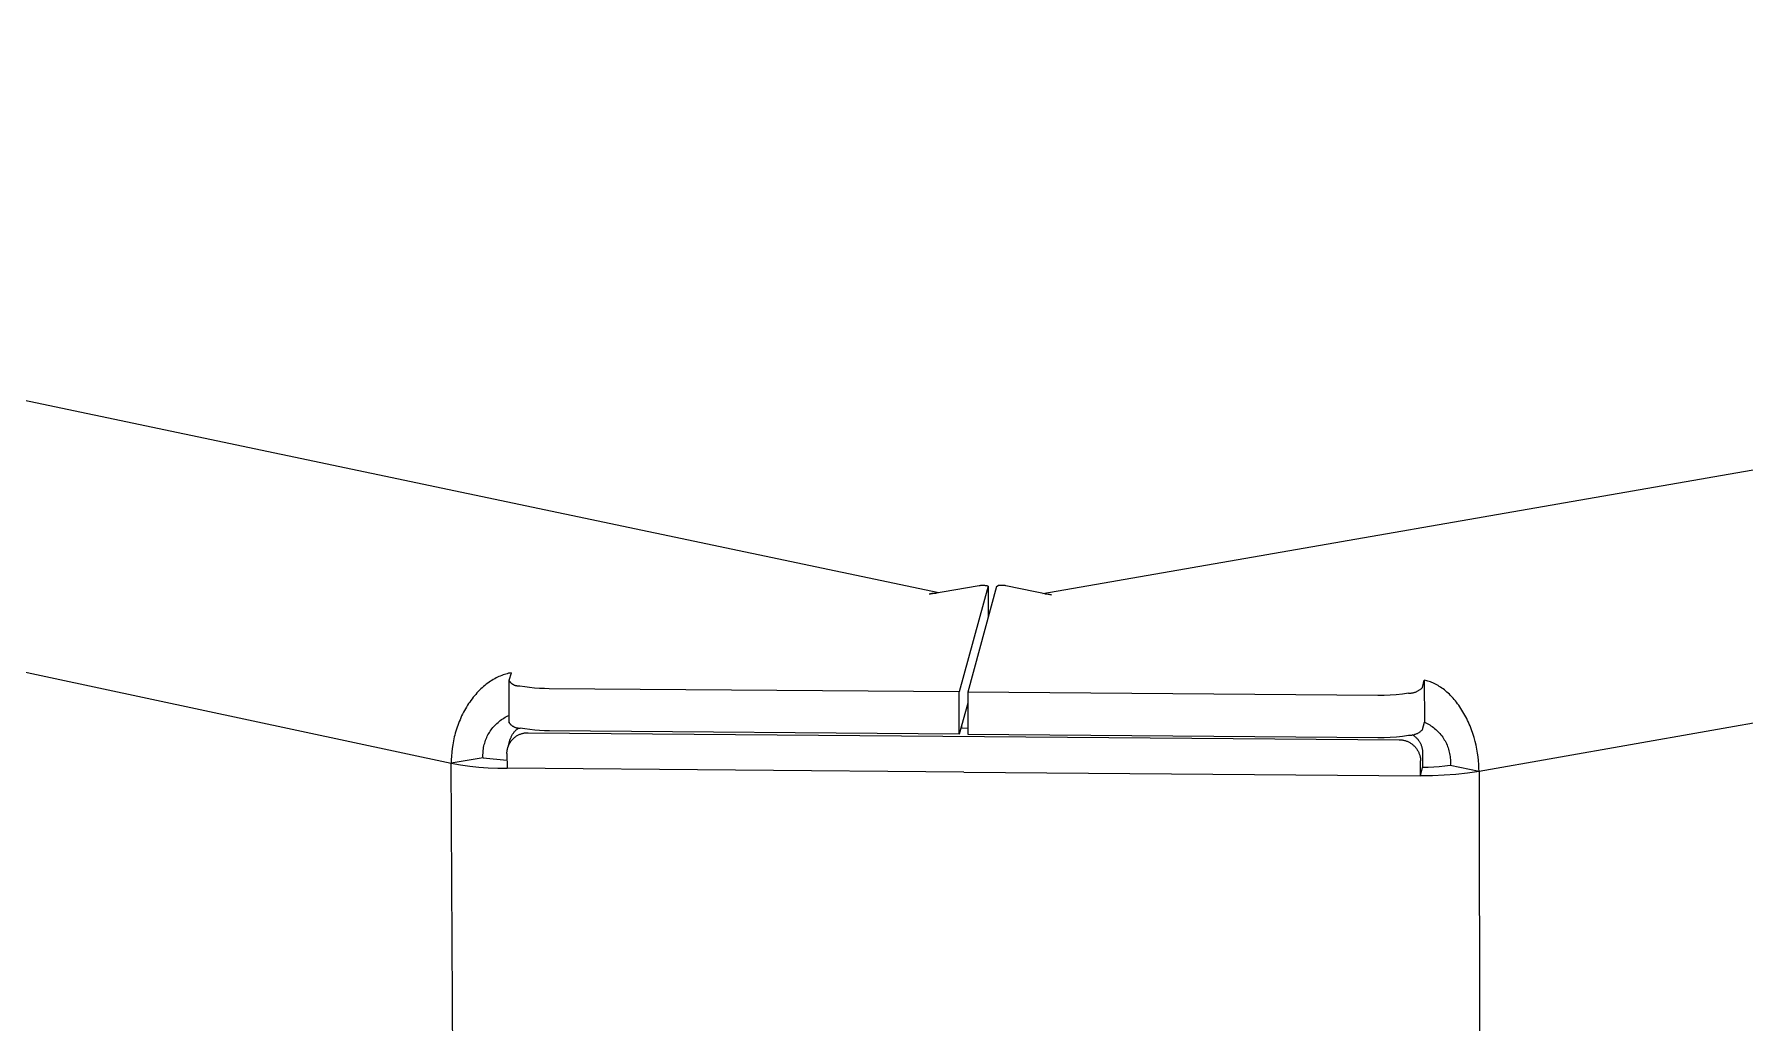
# Model space of a CAD drawing. Header units: millimetres. Extents: x -1421 to 3505, y -683 to 2759.
# Drawn here: x -42.3 to 26.6, y 760.5 to 800.3 of the extents above; entities that cross this region are included whole.
import ezdxf

# ---------------------------------------------------------------- set-up
doc = ezdxf.new("R2010")
doc.units = ezdxf.units.MM
doc.header["$MEASUREMENT"] = 0
doc.layers.add('Domyślny', color=7, linetype='Continuous', true_color=0x000000)
doc.layers.add('Utwórz2D linie widoczne', color=7, linetype='Continuous', true_color=0x000000)

msp = doc.modelspace()

# ---------------------------------------------------------------- linework, layer by layer
at = {"layer": 'Domyślny'}
for p, q in [((-21.634, 13.959), (-25.494, 770.962)), ((15.873, 770.627), (16.847, 13.273))]:
    msp.add_line(p, q, dxfattribs=at)
at = {"layer": 'Utwórz2D linie widoczne'}
for p, q in [((-112.77, 800.298), (-5.863, 777.833)), ((-1.679, 777.793), (117.472, 798.531)), ((-131.15, 793.558), (-25.494, 770.962)), ((133.792, 791.488), (15.873, 770.627)), ((-6.205, 777.773), (-4.24, 778.115)), ((-3.884, 778.083), (-5.048, 773.83)), ((-3.543, 778.081), (-4.705, 773.827)), ((-4.24, 778.115), (-4.21, 778.119)), ((-4.21, 778.119), (-4.18, 778.122)), ((-4.18, 778.122), (-4.15, 778.124)), ((-4.15, 778.124), (-4.119, 778.126)), ((-4.119, 778.126), (-4.089, 778.126)), ((-4.089, 778.126), (-4.059, 778.125)), ((-4.059, 778.125), (-4.029, 778.123)), ((-4.029, 778.123), (-3.998, 778.121)), ((-3.998, 778.121), (-3.968, 778.117)), ((-3.968, 778.117), (-3.938, 778.113)), ((-3.938, 778.113), (-3.884, 778.083)), ((-3.884, 778.083), (-3.88, 776.847)), ((-3.543, 778.081), (-3.473, 778.109)), ((-3.443, 778.113), (-3.473, 778.109)), ((-3.413, 778.116), (-3.443, 778.113)), ((-3.382, 778.118), (-3.413, 778.116)), ((-3.352, 778.119), (-3.382, 778.118)), ((-3.322, 778.12), (-3.352, 778.119)), ((-3.292, 778.119), (-3.322, 778.12)), ((-3.261, 778.117), (-3.292, 778.119)), ((-3.231, 778.115), (-3.261, 778.117)), ((-3.201, 778.111), (-3.231, 778.115)), ((-3.171, 778.106), (-3.201, 778.111)), ((-1.401, 777.735), (-3.171, 778.106)), ((-6.262, 777.785), (-6.206, 777.794)), ((-6.262, 777.785), (-6.205, 777.773)), ((-6.206, 777.794), (-6.15, 777.801)), ((-6.15, 777.801), (-6.093, 777.807)), ((-6.093, 777.807), (-6.037, 777.811)), ((-6.037, 777.811), (-5.98, 777.812)), ((-1.605, 777.778), (-1.56, 777.776)), ((-1.56, 777.776), (-1.515, 777.773)), ((-1.515, 777.773), (-1.471, 777.768)), ((-1.471, 777.768), (-1.426, 777.762)), ((-1.426, 777.762), (-1.382, 777.755)), ((-1.337, 777.746), (-1.401, 777.735)), ((-1.382, 777.755), (-1.337, 777.746)), ((-23.459, 774.495), (-23.515, 774.472)), ((-23.402, 774.516), (-23.459, 774.495)), ((-23.346, 774.535), (-23.402, 774.516)), ((-23.291, 774.552), (-23.346, 774.535)), ((-23.235, 774.567), (-23.291, 774.552)), ((-23.18, 774.581), (-23.235, 774.567)), ((-23.126, 774.593), (-23.18, 774.581)), ((-23.162, 774.307), (-23.072, 774.603)), ((-23.072, 774.603), (-23.126, 774.593)), ((-24.403, 773.847), (-24.455, 773.792)), ((-24.351, 773.9), (-24.403, 773.847)), ((-24.298, 773.951), (-24.351, 773.9)), ((-24.244, 774.001), (-24.298, 773.951)), ((-24.19, 774.049), (-24.244, 774.001)), ((-24.135, 774.095), (-24.19, 774.049)), ((-24.079, 774.139), (-24.135, 774.095)), ((-24.024, 774.181), (-24.079, 774.139)), ((-23.968, 774.221), (-24.024, 774.181)), ((-23.912, 774.259), (-23.968, 774.221)), ((-23.855, 774.296), (-23.912, 774.259)), ((-23.799, 774.33), (-23.855, 774.296)), ((-23.742, 774.362), (-23.799, 774.33)), ((-23.685, 774.393), (-23.742, 774.362)), ((-23.628, 774.421), (-23.685, 774.393)), ((-23.572, 774.448), (-23.628, 774.421)), ((-23.515, 774.472), (-23.572, 774.448)), ((-23.156, 772.594), (-23.164, 774.275)), ((-23.155, 774.294), (-23.162, 774.307)), ((-23.149, 774.281), (-23.155, 774.294)), ((-23.141, 774.269), (-23.149, 774.281)), ((-23.134, 774.257), (-23.141, 774.269)), ((-23.126, 774.245), (-23.134, 774.257)), ((-23.118, 774.234), (-23.126, 774.245)), ((-23.109, 774.222), (-23.118, 774.234)), ((-23.1, 774.211), (-23.109, 774.222)), ((-23.09, 774.201), (-23.1, 774.211)), ((-23.08, 774.19), (-23.09, 774.201)), ((-23.07, 774.18), (-23.08, 774.19)), ((-23.06, 774.171), (-23.07, 774.18)), ((-23.049, 774.162), (-23.06, 774.171)), ((-23.038, 774.153), (-23.049, 774.162)), ((-23.026, 774.144), (-23.038, 774.153)), ((-23.015, 774.136), (-23.026, 774.144)), ((-23.003, 774.129), (-23.015, 774.136)), ((-22.99, 774.121), (-23.003, 774.129)), ((-22.978, 774.114), (-22.99, 774.121)), ((-22.965, 774.108), (-22.978, 774.114)), ((-22.952, 774.102), (-22.965, 774.108)), ((-22.939, 774.096), (-22.952, 774.102)), ((-22.926, 774.091), (-22.939, 774.096)), ((-22.912, 774.087), (-22.926, 774.091)), ((-22.899, 774.083), (-22.912, 774.087)), ((-22.885, 774.079), (-22.899, 774.083)), ((-22.871, 774.076), (-22.885, 774.079)), ((-22.857, 774.073), (-22.871, 774.076)), ((-22.843, 774.07), (-22.857, 774.073)), ((-22.829, 774.069), (-22.843, 774.07)), ((-22.815, 774.067), (-22.829, 774.069)), ((-22.801, 774.066), (-22.815, 774.067)), ((-22.787, 774.066), (-22.801, 774.066)), ((-22.772, 774.066), (-22.787, 774.066)), ((-22.758, 774.067), (-22.772, 774.066)), ((-22.744, 774.068), (-22.758, 774.067)), ((-22.73, 774.069), (-22.744, 774.068)), ((-22.534, 774.036), (-22.73, 774.069)), ((-22.338, 774.009), (-22.534, 774.036)), ((-22.14, 773.988), (-22.338, 774.009)), ((-21.942, 773.974), (-22.14, 773.988)), ((-21.744, 773.965), (-21.942, 773.974)), ((-21.546, 773.963), (-21.744, 773.965)), ((-5.048, 773.83), (-21.546, 773.963)), ((-5.043, 772.136), (-5.048, 773.83)), ((-4.705, 773.827), (-4.699, 772.133)), ((11.8, 773.695), (-4.705, 773.827)), ((13.167, 773.79), (13.193, 773.795)), ((13.193, 773.795), (13.218, 773.8)), ((13.218, 773.8), (13.243, 773.806)), ((13.243, 773.806), (13.268, 773.813)), ((13.268, 773.813), (13.293, 773.821)), ((13.293, 773.821), (13.317, 773.829)), ((13.317, 773.829), (13.342, 773.839)), ((13.342, 773.839), (13.365, 773.849)), ((13.365, 773.849), (13.389, 773.86)), ((13.389, 773.86), (13.412, 773.872)), ((13.412, 773.872), (13.434, 773.884)), ((13.434, 773.884), (13.457, 773.898)), ((13.457, 773.898), (13.478, 773.912)), ((13.478, 773.912), (13.5, 773.926)), ((13.5, 773.926), (13.52, 773.942)), ((13.52, 773.942), (13.541, 773.958)), ((13.541, 773.958), (13.56, 773.975)), ((13.56, 773.975), (13.579, 773.993)), ((13.579, 773.993), (13.598, 774.011)), ((13.598, 774.011), (13.67, 774.307)), ((13.67, 774.307), (13.673, 772.614)), ((13.719, 774.296), (13.67, 774.307)), ((13.768, 774.284), (13.719, 774.296)), ((13.818, 774.269), (13.768, 774.284)), ((13.868, 774.253), (13.818, 774.269)), ((13.918, 774.235), (13.868, 774.253)), ((13.969, 774.215), (13.918, 774.235)), ((14.019, 774.193), (13.969, 774.215)), ((14.07, 774.17), (14.019, 774.193)), ((14.121, 774.144), (14.07, 774.17)), ((14.173, 774.117), (14.121, 774.144)), ((14.224, 774.087), (14.173, 774.117)), ((14.275, 774.056), (14.224, 774.087)), ((14.326, 774.023), (14.275, 774.056)), ((14.378, 773.988), (14.326, 774.023)), ((14.429, 773.951), (14.378, 773.988)), ((14.48, 773.912), (14.429, 773.951)), ((14.53, 773.871), (14.48, 773.912)), ((14.581, 773.828), (14.53, 773.871)), ((14.631, 773.783), (14.581, 773.828)), ((-24.919, 773.155), (-24.959, 773.084)), ((-24.877, 773.225), (-24.919, 773.155)), ((-24.835, 773.294), (-24.877, 773.225)), ((-24.791, 773.361), (-24.835, 773.294)), ((-24.746, 773.427), (-24.791, 773.361)), ((-24.7, 773.491), (-24.746, 773.427)), ((-24.653, 773.555), (-24.7, 773.491)), ((-24.605, 773.616), (-24.653, 773.555)), ((-24.556, 773.676), (-24.605, 773.616)), ((-24.506, 773.735), (-24.556, 773.676)), ((-24.455, 773.792), (-24.506, 773.735)), ((-4.703, 773.379), (-5.043, 772.136)), ((12.049, 773.695), (11.8, 773.695)), ((12.297, 773.704), (12.049, 773.695)), ((12.545, 773.721), (12.297, 773.704)), ((12.792, 773.747), (12.545, 773.721)), ((13.038, 773.781), (12.792, 773.747)), ((13.038, 773.781), (13.064, 773.781)), ((13.064, 773.781), (13.09, 773.782)), ((13.09, 773.782), (13.116, 773.784)), ((13.116, 773.784), (13.142, 773.787)), ((13.142, 773.787), (13.167, 773.79)), ((14.68, 773.736), (14.631, 773.783)), ((14.729, 773.687), (14.68, 773.736)), ((14.778, 773.637), (14.729, 773.687)), ((14.826, 773.584), (14.778, 773.637)), ((14.874, 773.53), (14.826, 773.584)), ((14.921, 773.474), (14.874, 773.53)), ((14.967, 773.417), (14.921, 773.474)), ((15.012, 773.357), (14.967, 773.417)), ((15.057, 773.297), (15.012, 773.357)), ((15.1, 773.234), (15.057, 773.297)), ((15.143, 773.17), (15.1, 773.234)), ((15.185, 773.105), (15.143, 773.17)), ((15.226, 773.038), (15.185, 773.105)), ((-25.229, 772.487), (-25.256, 772.409)), ((-25.2, 772.564), (-25.229, 772.487)), ((-25.17, 772.64), (-25.2, 772.564)), ((-25.138, 772.716), (-25.17, 772.64)), ((-25.105, 772.791), (-25.138, 772.716)), ((-25.071, 772.866), (-25.105, 772.791)), ((-25.035, 772.94), (-25.071, 772.866)), ((-24.997, 773.012), (-25.035, 772.94)), ((-24.959, 773.084), (-24.997, 773.012)), ((-23.815, 772.396), (-23.777, 772.441)), ((-23.777, 772.441), (-23.737, 772.485)), ((-23.737, 772.485), (-23.696, 772.528)), ((-23.696, 772.528), (-23.653, 772.568)), ((-23.653, 772.568), (-23.608, 772.608)), ((-23.608, 772.608), (-23.563, 772.646)), ((-23.563, 772.646), (-23.516, 772.682)), ((-23.516, 772.682), (-23.468, 772.717)), ((-23.468, 772.717), (-23.419, 772.75)), ((-23.419, 772.75), (-23.369, 772.781)), ((-23.369, 772.781), (-23.317, 772.811)), ((-23.317, 772.811), (-23.265, 772.839)), ((-23.265, 772.839), (-23.212, 772.865)), ((-23.212, 772.865), (-23.158, 772.889)), ((-23.155, 772.604), (-23.156, 772.602)), ((-23.156, 772.602), (-23.156, 772.6)), ((-23.156, 772.6), (-23.156, 772.597)), ((-23.156, 772.594), (-23.146, 772.58)), ((-23.154, 772.611), (-23.155, 772.609)), ((-23.155, 772.609), (-23.155, 772.607)), ((-23.155, 772.607), (-23.155, 772.604)), ((-23.153, 772.613), (-23.154, 772.611)), ((-23.146, 772.58), (-23.135, 772.566)), ((-23.135, 772.566), (-23.124, 772.552)), ((-23.124, 772.552), (-23.113, 772.539)), ((-23.113, 772.539), (-23.1, 772.527)), ((-23.1, 772.527), (-23.088, 772.514)), ((-23.088, 772.514), (-23.075, 772.502)), ((-23.075, 772.502), (-23.062, 772.491)), ((-23.062, 772.491), (-23.048, 772.48)), ((-23.048, 772.48), (-23.034, 772.47)), ((-23.034, 772.47), (-23.02, 772.46)), ((-23.02, 772.46), (-23.005, 772.45)), ((-23.005, 772.45), (-22.99, 772.442)), ((-22.99, 772.442), (-22.974, 772.433)), ((-22.974, 772.433), (-22.959, 772.425)), ((-22.959, 772.425), (-22.943, 772.418)), ((-22.943, 772.418), (-22.927, 772.411)), ((-4.94, 772.382), (-4.94, 772.51)), ((13.6, 772.317), (13.673, 772.614)), ((13.673, 772.614), (13.728, 772.589)), ((13.728, 772.589), (13.782, 772.562)), ((13.782, 772.562), (13.835, 772.534)), ((13.835, 772.534), (13.887, 772.503)), ((13.887, 772.503), (13.938, 772.471)), ((13.938, 772.471), (13.988, 772.437)), ((13.988, 772.437), (14.036, 772.402)), ((15.266, 772.97), (15.226, 773.038)), ((15.304, 772.901), (15.266, 772.97)), ((15.342, 772.83), (15.304, 772.901)), ((15.379, 772.759), (15.342, 772.83)), ((15.414, 772.686), (15.379, 772.759)), ((15.448, 772.613), (15.414, 772.686)), ((15.481, 772.539), (15.448, 772.613)), ((15.512, 772.463), (15.481, 772.539)), ((15.543, 772.388), (15.512, 772.463)), ((-25.419, 771.785), (-25.433, 771.708)), ((-25.404, 771.863), (-25.419, 771.785)), ((-25.388, 771.941), (-25.404, 771.863)), ((-25.369, 772.019), (-25.388, 771.941)), ((-25.35, 772.097), (-25.369, 772.019)), ((-25.329, 772.176), (-25.35, 772.097)), ((-25.306, 772.254), (-25.329, 772.176)), ((-25.282, 772.332), (-25.306, 772.254)), ((-25.256, 772.409), (-25.282, 772.332)), ((-24.161, 771.715), (-24.145, 771.772)), ((-24.145, 771.772), (-24.128, 771.829)), ((-24.128, 771.829), (-24.108, 771.885)), ((-24.108, 771.885), (-24.087, 771.94)), ((-24.087, 771.94), (-24.064, 771.994)), ((-24.064, 771.994), (-24.039, 772.048)), ((-24.039, 772.048), (-24.012, 772.101)), ((-24.012, 772.101), (-23.984, 772.153)), ((-23.984, 772.153), (-23.953, 772.204)), ((-23.953, 772.204), (-23.921, 772.254)), ((-23.921, 772.254), (-23.888, 772.303)), ((-23.888, 772.303), (-23.852, 772.35)), ((-23.852, 772.35), (-23.815, 772.396)), ((-23.205, 771.623), (-23.113, 771.927)), ((-23.166, 771.716), (-23.153, 771.742)), ((-23.153, 771.742), (-23.139, 771.767)), ((-23.139, 771.767), (-23.124, 771.792)), ((-23.124, 771.792), (-23.108, 771.816)), ((-23.113, 771.927), (-23.105, 771.953)), ((-23.108, 771.816), (-23.092, 771.84)), ((-23.105, 771.953), (-23.095, 771.979)), ((-23.095, 771.979), (-23.085, 772.005)), ((-23.092, 771.84), (-23.075, 771.863)), ((-23.085, 772.005), (-23.074, 772.031)), ((-23.075, 771.863), (-23.057, 771.886)), ((-23.074, 772.031), (-23.062, 772.056)), ((-23.062, 772.056), (-23.049, 772.081)), ((-23.057, 771.886), (-23.038, 771.908)), ((-23.049, 772.081), (-23.035, 772.106)), ((-23.038, 771.908), (-23.018, 771.93)), ((-23.035, 772.106), (-23.021, 772.129)), ((-23.021, 772.129), (-23.005, 772.153)), ((-23.018, 771.93), (-22.998, 771.95)), ((-23.005, 772.153), (-22.989, 772.176)), ((-22.998, 771.95), (-22.977, 771.97)), ((-22.989, 772.176), (-22.973, 772.198)), ((-22.977, 771.97), (-22.955, 771.989)), ((-22.973, 772.198), (-22.955, 772.22)), ((-22.955, 772.22), (-22.937, 772.241)), ((-22.955, 771.989), (-22.933, 772.008)), ((-22.937, 772.241), (-22.918, 772.261)), ((-22.933, 772.008), (-22.91, 772.026)), ((-22.927, 772.411), (-22.91, 772.405)), ((-22.918, 772.261), (-22.898, 772.281)), ((-22.91, 772.405), (-22.894, 772.399)), ((-22.91, 772.026), (-22.886, 772.043)), ((-22.898, 772.281), (-22.878, 772.301)), ((-22.894, 772.399), (-22.877, 772.394)), ((-22.886, 772.043), (-22.862, 772.059)), ((-22.878, 772.301), (-22.857, 772.319)), ((-22.877, 772.394), (-22.86, 772.39)), ((-22.862, 772.059), (-22.838, 772.074)), ((-22.86, 772.39), (-22.843, 772.386)), ((-22.857, 772.319), (-22.835, 772.337)), ((-22.843, 772.386), (-22.826, 772.383)), ((-22.838, 772.074), (-22.812, 772.088)), ((-22.835, 772.337), (-22.813, 772.354)), ((-22.826, 772.383), (-22.809, 772.38)), ((-22.813, 772.354), (-22.79, 772.37)), ((-22.812, 772.088), (-22.787, 772.102)), ((-22.809, 772.38), (-22.791, 772.378)), ((-22.791, 772.378), (-22.774, 772.376)), ((-22.79, 772.37), (-22.767, 772.386)), ((-22.787, 772.102), (-22.761, 772.114)), ((-22.774, 772.376), (-22.756, 772.376)), ((-22.761, 772.114), (-22.734, 772.126)), ((-22.756, 772.376), (-22.739, 772.375)), ((-22.739, 772.375), (-22.722, 772.376)), ((-22.734, 772.126), (-22.707, 772.137)), ((-22.526, 772.342), (-22.722, 772.376)), ((-22.707, 772.137), (-22.68, 772.146)), ((-22.68, 772.146), (-22.652, 772.155)), ((-22.652, 772.155), (-22.624, 772.163)), ((-22.624, 772.163), (-22.596, 772.17)), ((-22.596, 772.17), (-22.568, 772.176)), ((-22.568, 772.176), (-22.539, 772.181)), ((-22.539, 772.181), (-22.511, 772.185)), ((-22.329, 772.315), (-22.526, 772.342)), ((-22.511, 772.185), (-22.482, 772.188)), ((-22.482, 772.188), (-22.453, 772.19)), ((-22.453, 772.19), (-22.424, 772.191)), ((-22.424, 772.191), (-22.395, 772.191)), ((-22.395, 772.191), (12.662, 771.908)), ((-22.132, 772.294), (-22.329, 772.315)), ((-21.934, 772.28), (-22.132, 772.294)), ((-21.736, 772.271), (-21.934, 772.28)), ((-21.538, 772.269), (-21.736, 772.271)), ((-5.043, 772.136), (-21.538, 772.269)), ((-4.975, 772.382), (-4.7, 772.38)), ((-4.699, 772.133), (11.803, 772)), ((11.803, 772), (12.051, 772)), ((12.051, 772), (12.3, 772.009)), ((12.3, 772.009), (12.548, 772.026)), ((12.548, 772.026), (12.795, 772.052)), ((12.662, 771.908), (12.691, 771.907)), ((12.691, 771.907), (12.721, 771.906)), ((12.721, 771.906), (12.751, 771.903)), ((12.751, 771.903), (12.781, 771.899)), ((12.781, 771.899), (12.81, 771.895)), ((12.795, 772.052), (13.041, 772.087)), ((12.81, 771.895), (12.839, 771.889)), ((12.839, 771.889), (12.868, 771.882)), ((12.868, 771.882), (12.897, 771.874)), ((12.897, 771.874), (12.926, 771.866)), ((12.926, 771.866), (12.954, 771.856)), ((12.954, 771.856), (12.982, 771.845)), ((12.982, 771.845), (13.009, 771.833)), ((13.009, 771.833), (13.036, 771.821)), ((13.036, 771.821), (13.063, 771.807)), ((13.041, 772.087), (13.067, 772.087)), ((13.063, 771.807), (13.089, 771.793)), ((13.067, 772.087), (13.093, 772.088)), ((13.089, 771.793), (13.115, 771.777)), ((13.093, 772.088), (13.118, 772.09)), ((13.115, 771.777), (13.14, 771.761)), ((13.118, 772.09), (13.144, 772.092)), ((13.14, 771.761), (13.164, 771.744)), ((13.144, 772.092), (13.17, 772.096)), ((13.164, 771.744), (13.188, 771.726)), ((13.17, 772.096), (13.195, 772.1)), ((13.183, 772.115), (13.208, 772.1)), ((13.195, 772.1), (13.221, 772.105)), ((13.208, 772.1), (13.233, 772.083)), ((13.221, 772.105), (13.246, 772.111)), ((13.233, 772.083), (13.257, 772.066)), ((13.246, 772.111), (13.271, 772.118)), ((13.257, 772.066), (13.28, 772.049)), ((13.271, 772.118), (13.296, 772.126)), ((13.28, 772.049), (13.302, 772.03)), ((13.296, 772.126), (13.32, 772.135)), ((13.302, 772.03), (13.324, 772.01)), ((13.32, 772.135), (13.344, 772.144)), ((13.324, 772.01), (13.346, 771.99)), ((13.344, 772.144), (13.368, 772.155)), ((13.346, 771.99), (13.366, 771.969)), ((13.366, 771.969), (13.386, 771.948)), ((13.368, 772.155), (13.391, 772.166)), ((13.386, 771.948), (13.405, 771.926)), ((13.391, 772.166), (13.414, 772.177)), ((13.405, 771.926), (13.424, 771.903)), ((13.414, 772.177), (13.437, 772.19)), ((13.424, 771.903), (13.441, 771.879)), ((13.437, 772.19), (13.459, 772.203)), ((13.441, 771.879), (13.458, 771.855)), ((13.458, 771.855), (13.474, 771.83)), ((13.459, 772.203), (13.481, 772.217)), ((13.474, 771.83), (13.489, 771.805)), ((13.481, 772.217), (13.502, 772.232)), ((13.489, 771.805), (13.503, 771.78)), ((13.502, 772.232), (13.523, 772.248)), ((13.503, 771.78), (13.516, 771.753)), ((13.516, 771.753), (13.529, 771.727)), ((13.523, 772.248), (13.543, 772.264)), ((13.543, 772.264), (13.563, 772.281)), ((13.563, 772.281), (13.582, 772.298)), ((13.582, 772.298), (13.6, 772.317)), ((14.036, 772.402), (14.083, 772.364)), ((14.083, 772.364), (14.129, 772.325)), ((14.129, 772.325), (14.174, 772.285)), ((14.174, 772.285), (14.217, 772.243)), ((14.217, 772.243), (14.259, 772.199)), ((14.259, 772.199), (14.299, 772.155)), ((14.299, 772.155), (14.338, 772.108)), ((14.338, 772.108), (14.375, 772.061)), ((14.375, 772.061), (14.41, 772.012)), ((14.41, 772.012), (14.444, 771.962)), ((14.444, 771.962), (14.475, 771.911)), ((14.475, 771.911), (14.506, 771.858)), ((14.506, 771.858), (14.534, 771.805)), ((14.534, 771.805), (14.56, 771.751)), ((14.56, 771.751), (14.585, 771.696)), ((15.571, 772.311), (15.543, 772.388)), ((15.625, 772.157), (15.571, 772.311)), ((15.674, 772.001), (15.625, 772.157)), ((15.717, 771.844), (15.674, 772.001)), ((15.755, 771.687), (15.717, 771.844)), ((-24.21, 771.186), (-25.494, 770.962)), ((-25.492, 771.105), (-25.494, 770.962)), ((-25.485, 771.252), (-25.492, 771.105)), ((-25.473, 771.402), (-25.485, 771.252)), ((-25.456, 771.554), (-25.473, 771.402)), ((-25.433, 771.708), (-25.456, 771.554)), ((-24.213, 771.304), (-24.212, 771.364)), ((-24.213, 771.245), (-24.213, 771.304)), ((-24.21, 771.186), (-24.213, 771.245)), ((-24.212, 771.364), (-24.208, 771.423)), ((-24.21, 771.186), (-23.247, 771.091)), ((-24.208, 771.423), (-24.203, 771.482)), ((-24.203, 771.482), (-24.195, 771.54)), ((-24.195, 771.54), (-24.186, 771.599)), ((-24.186, 771.599), (-24.174, 771.657)), ((-24.174, 771.657), (-24.161, 771.715)), ((-23.249, 771.351), (-23.248, 771.38)), ((-23.249, 771.351), (-23.246, 770.758)), ((-23.248, 771.38), (-23.247, 771.409)), ((-23.247, 771.409), (-23.244, 771.438)), ((-23.244, 771.438), (-23.241, 771.467)), ((-23.241, 771.467), (-23.236, 771.495)), ((-23.236, 771.495), (-23.231, 771.524)), ((-23.231, 771.524), (-23.224, 771.552)), ((-23.224, 771.552), (-23.217, 771.58)), ((-23.217, 771.58), (-23.209, 771.608)), ((-23.209, 771.608), (-23.199, 771.635)), ((-23.199, 771.635), (-23.189, 771.663)), ((-23.189, 771.663), (-23.178, 771.689)), ((-23.178, 771.689), (-23.166, 771.716)), ((13.188, 771.726), (13.212, 771.707)), ((13.212, 771.707), (13.234, 771.688)), ((13.234, 771.688), (13.256, 771.668)), ((13.256, 771.668), (13.277, 771.647)), ((13.277, 771.647), (13.298, 771.625)), ((13.298, 771.625), (13.317, 771.602)), ((13.317, 771.602), (13.336, 771.579)), ((13.336, 771.579), (13.354, 771.556)), ((13.354, 771.556), (13.372, 771.531)), ((13.372, 771.531), (13.388, 771.506)), ((13.388, 771.506), (13.403, 771.481)), ((13.403, 771.481), (13.418, 771.455)), ((13.418, 771.455), (13.432, 771.428)), ((13.432, 771.428), (13.445, 771.401)), ((13.445, 771.401), (13.456, 771.374)), ((13.456, 771.374), (13.467, 771.346)), ((13.467, 771.346), (13.477, 771.318)), ((13.477, 771.318), (13.486, 771.289)), ((13.486, 771.289), (13.494, 771.26)), ((13.494, 771.26), (13.501, 771.231)), ((13.501, 771.231), (13.507, 771.202)), ((13.507, 771.202), (13.512, 771.173)), ((13.512, 771.173), (13.516, 771.143)), ((13.516, 771.143), (13.519, 771.113)), ((13.519, 771.113), (13.521, 771.084)), ((13.521, 771.084), (13.521, 771.054)), ((13.522, 770.461), (13.521, 771.054)), ((13.529, 771.727), (13.54, 771.7)), ((13.54, 771.7), (13.55, 771.672)), ((13.55, 771.672), (13.56, 771.645)), ((13.56, 771.645), (13.569, 771.617)), ((13.569, 771.617), (13.576, 771.588)), ((13.576, 771.588), (13.583, 771.56)), ((13.583, 771.56), (13.589, 771.531)), ((13.589, 771.531), (13.593, 771.502)), ((13.593, 771.502), (13.597, 771.473)), ((13.597, 771.473), (13.6, 771.444)), ((13.6, 771.444), (13.601, 771.414)), ((13.601, 771.414), (13.602, 771.385)), ((13.602, 771.385), (13.603, 770.792)), ((14.585, 771.696), (14.607, 771.64)), ((14.607, 771.64), (14.628, 771.583)), ((14.628, 771.583), (14.646, 771.526)), ((14.646, 771.526), (14.663, 771.468)), ((14.663, 771.468), (14.677, 771.41)), ((14.677, 771.41), (14.69, 771.351)), ((14.69, 771.351), (14.7, 771.291)), ((14.7, 771.291), (14.709, 771.232)), ((14.709, 771.232), (14.715, 771.172)), ((14.715, 771.172), (14.72, 771.112)), ((14.72, 771.112), (14.722, 771.051)), ((14.722, 771.051), (14.722, 770.991)), ((15.787, 771.53), (15.755, 771.687)), ((15.814, 771.374), (15.787, 771.53)), ((15.836, 771.22), (15.814, 771.374)), ((15.852, 771.068), (15.836, 771.22)), ((15.864, 770.918), (15.852, 771.068)), ((-25.494, 770.962), (-25.122, 770.898)), ((-25.122, 770.898), (-24.749, 770.846)), ((-24.749, 770.846), (-24.375, 770.807)), ((-24.375, 770.807), (-23.999, 770.779)), ((-23.999, 770.779), (-23.622, 770.763)), ((-23.622, 770.763), (-23.246, 770.758)), ((-4.866, 770.61), (-23.246, 770.758)), ((-4.866, 770.61), (13.522, 770.461)), ((13.522, 770.461), (13.603, 770.792)), ((13.994, 770.461), (13.522, 770.461)), ((13.826, 770.793), (13.603, 770.792)), ((14.05, 770.801), (13.826, 770.793)), ((14.466, 770.478), (13.994, 770.461)), ((14.272, 770.816), (14.05, 770.801)), ((14.495, 770.84), (14.272, 770.816)), ((14.936, 770.511), (14.466, 770.478)), ((14.716, 770.871), (14.495, 770.84)), ((14.72, 770.931), (14.716, 770.871)), ((15.873, 770.627), (14.716, 770.871)), ((14.722, 770.991), (14.72, 770.931)), ((15.406, 770.561), (14.936, 770.511)), ((15.873, 770.627), (15.406, 770.561)), ((15.871, 770.771), (15.864, 770.918)), ((15.873, 770.627), (15.871, 770.771))]:
    msp.add_line(p, q, dxfattribs=at)

doc.saveas('drawing.dxf')
